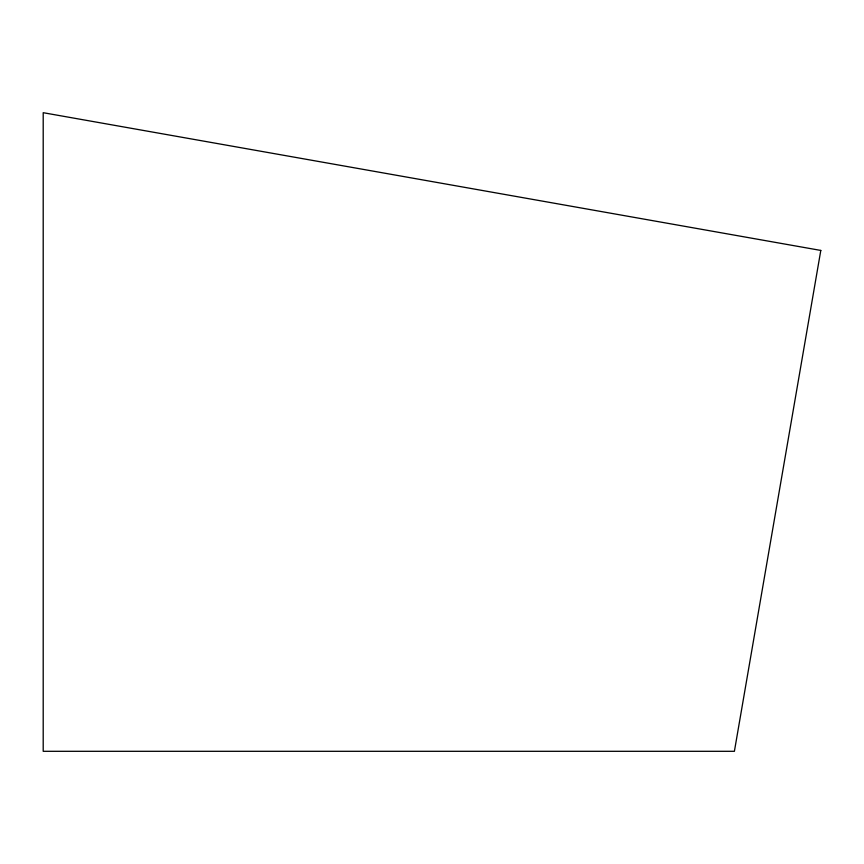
<?xml version="1.0" encoding="UTF-8"?>
<svg xmlns="http://www.w3.org/2000/svg" width="864" height="864" viewBox="0 0 864 864"><rect width="100%" height="100%" fill="white"/><g stroke="black" fill="none" stroke-linecap="round" stroke-linejoin="round"><path stroke-width="1.3" d="M820.8 250.43L734.4 751.302L43.2 751.302L43.2 112.698L820.8 250.43"/></g></svg>
